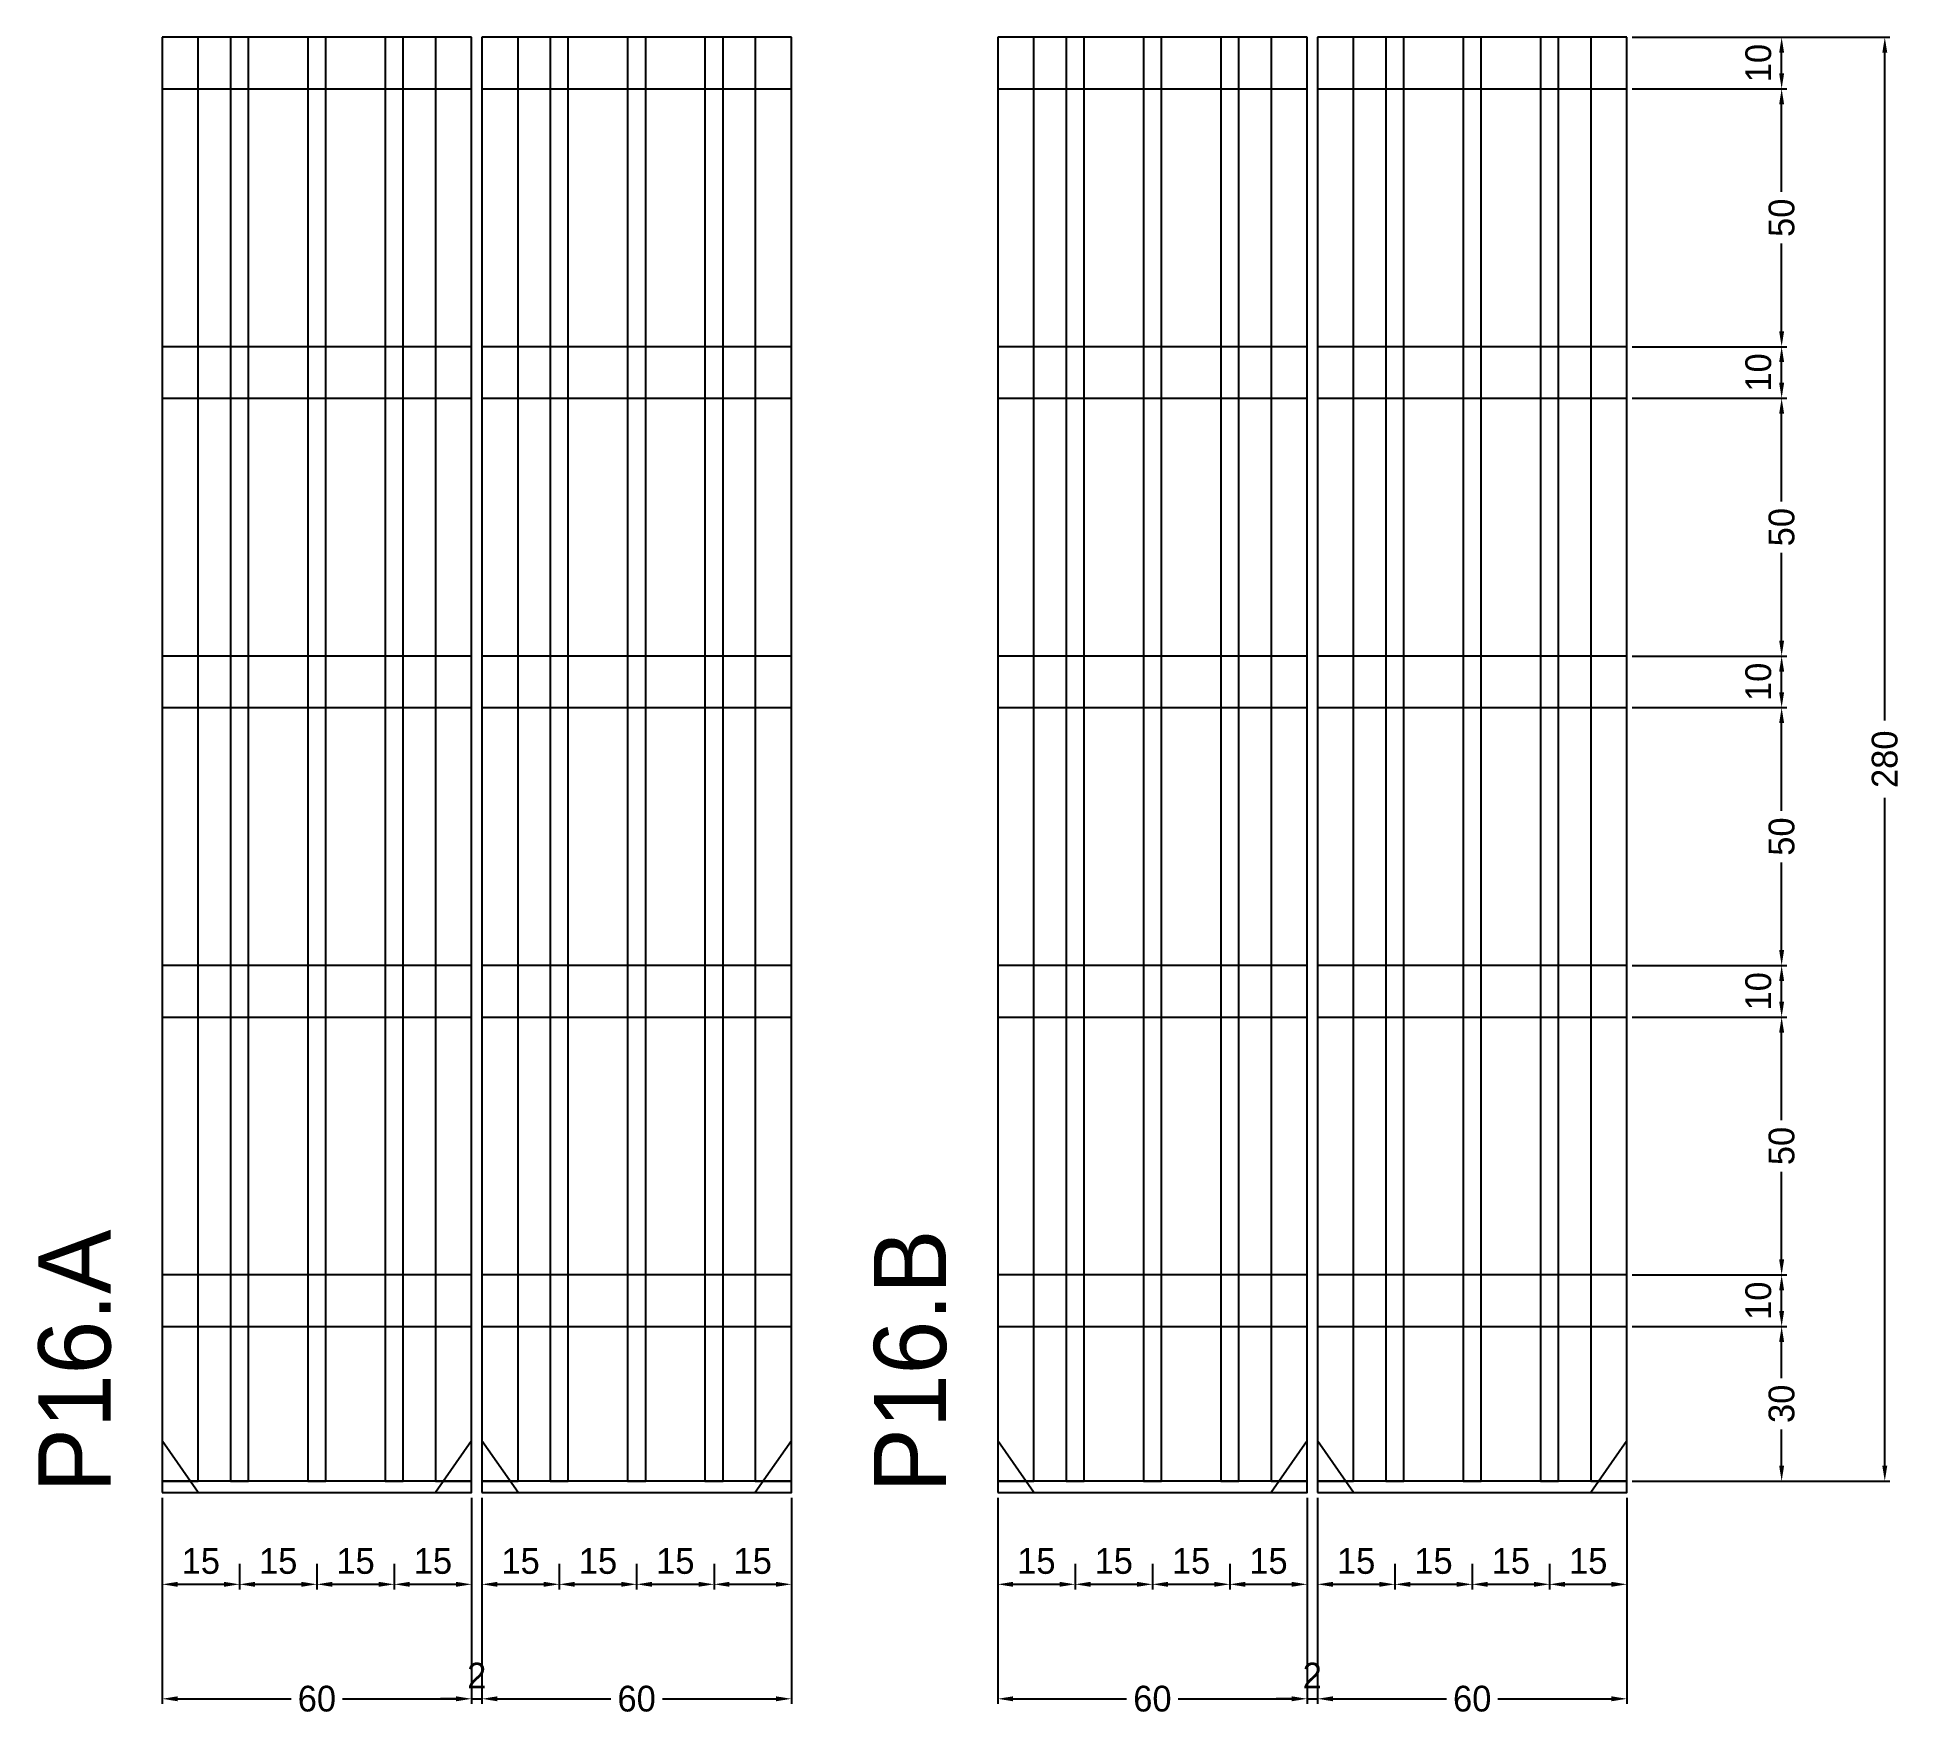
# Model space of a CAD drawing. Header units: centimetres. Extents: x -24 to 337, y -43 to 282.
import ezdxf

# ---------------------------------------------------------------- set-up
doc = ezdxf.new("R2010")
doc.units = ezdxf.units.CM
for name, color, linetype in [('COTA', 241, 'Continuous'), ('NOMENCLATURA', 7, 'Continuous'), ('SARR_2.2x10', 60, 'Continuous'), ('SARR_2.2x7', 40, 'Continuous'), ('SARR_3.5x7', 81, 'Continuous')]:
    doc.layers.add(name, color=color, linetype=linetype)
doc.dimstyles.new('PAINEL-NOVA', dxfattribs={"dimtxt": 5, "dimasz": 3, "dimexe": 1, "dimexo": 1, "dimgap": 1, "dimtad": 1, "dimcen": 2.5, "dimazin": 3, "dimtfac": 1, "dimtmove": 0, "dimatfit": 3})

# ---------------------------------------------------------------- blocks, each defined once
blk = doc.blocks.new('_CLOSEDFILLED')
at = {"color": 0, "linetype": 'BYBLOCK'}
blk.add_solid([(-1, 0.16), (0, 0), (-1, -0.16)], dxfattribs=at)
blk = doc.blocks.new('*D1')
for p, q in [((0, -13.8), (0, -18.8)), ((15, -13.8), (15, -18.8)), ((3, -17.8), (12, -17.8))]:
    blk.add_line(p, q)
at = {"layer": 'Defpoints'}
for p in [(0, -12.8), (15, -12.8), (0, -17.8)]:
    blk.add_point(p, dxfattribs=at)
at = {"layer": 'COTA', "xscale": 3, "yscale": 3, "rotation": 180}
blk.add_blockref('_CLOSEDFILLED', (0, -17.8), dxfattribs=at)
at = {"layer": 'COTA', "xscale": 3, "yscale": 3}
blk.add_blockref('_CLOSEDFILLED', (15, -17.8), dxfattribs=at)
at = {"layer": 'COTA', "insert": (7.5, -13.3), "char_height": 5, "attachment_point": 5}
blk.add_mtext('15', dxfattribs=at)
blk = doc.blocks.new('*D2')
for p, q in [((15, -13.8), (15, -18.8)), ((30, -13.8), (30, -18.8)), ((18, -17.8), (27, -17.8))]:
    blk.add_line(p, q)
at = {"layer": 'Defpoints'}
for p in [(15, -12.8), (30, -12.8), (15, -17.8)]:
    blk.add_point(p, dxfattribs=at)
at = {"layer": 'COTA', "xscale": 3, "yscale": 3, "rotation": 180}
blk.add_blockref('_CLOSEDFILLED', (15, -17.8), dxfattribs=at)
at = {"layer": 'COTA', "xscale": 3, "yscale": 3}
blk.add_blockref('_CLOSEDFILLED', (30, -17.8), dxfattribs=at)
at = {"layer": 'COTA', "insert": (22.5, -13.3), "char_height": 5, "attachment_point": 5}
blk.add_mtext('15', dxfattribs=at)
blk = doc.blocks.new('*D3')
for p, q in [((30, -13.8), (30, -18.8)), ((45, -13.8), (45, -18.8)), ((33, -17.8), (42, -17.8))]:
    blk.add_line(p, q)
at = {"layer": 'Defpoints'}
for p in [(30, -12.8), (45, -12.8), (30, -17.8)]:
    blk.add_point(p, dxfattribs=at)
at = {"layer": 'COTA', "xscale": 3, "yscale": 3, "rotation": 180}
blk.add_blockref('_CLOSEDFILLED', (30, -17.8), dxfattribs=at)
at = {"layer": 'COTA', "xscale": 3, "yscale": 3}
blk.add_blockref('_CLOSEDFILLED', (45, -17.8), dxfattribs=at)
at = {"layer": 'COTA', "insert": (37.5, -13.3), "char_height": 5, "attachment_point": 5}
blk.add_mtext('15', dxfattribs=at)
blk = doc.blocks.new('*D4')
for p, q in [((45, -13.8), (45, -18.8)), ((60, -13.8), (60, -18.8)), ((48, -17.8), (57, -17.8))]:
    blk.add_line(p, q)
at = {"layer": 'Defpoints'}
for p in [(45, -12.8), (60, -12.8), (45, -17.8)]:
    blk.add_point(p, dxfattribs=at)
at = {"layer": 'COTA', "xscale": 3, "yscale": 3, "rotation": 180}
blk.add_blockref('_CLOSEDFILLED', (45, -17.8), dxfattribs=at)
at = {"layer": 'COTA', "xscale": 3, "yscale": 3}
blk.add_blockref('_CLOSEDFILLED', (60, -17.8), dxfattribs=at)
at = {"layer": 'COTA', "insert": (52.5, -13.3), "char_height": 5, "attachment_point": 5}
blk.add_mtext('15', dxfattribs=at)
blk = doc.blocks.new('*D5')
for p, q in [((0, -1), (0, -41)), ((60, -1), (60, -41)), ((3, -40), (25, -40)), ((35, -40), (57, -40))]:
    blk.add_line(p, q)
at = {"layer": 'Defpoints'}
for p in [(0, 0), (60, 0), (0, -40)]:
    blk.add_point(p, dxfattribs=at)
at = {"layer": 'COTA', "xscale": 3, "yscale": 3, "rotation": 180}
blk.add_blockref('_CLOSEDFILLED', (0, -40), dxfattribs=at)
at = {"layer": 'COTA', "xscale": 3, "yscale": 3}
blk.add_blockref('_CLOSEDFILLED', (60, -40), dxfattribs=at)
at = {"layer": 'COTA', "insert": (30, -40), "char_height": 5, "attachment_point": 5}
blk.add_mtext('60', dxfattribs=at)
blk = doc.blocks.new('GRA-E')
at = {"layer": 'SARR_2.2x7'}
blk.add_lwpolyline([(0, 0), (7, 0), (0, 10)], close=True, dxfattribs=at)
blk = doc.blocks.new('GRA-D')
at = {"layer": 'SARR_2.2x7'}
blk.add_lwpolyline([(0, 0), (7, 0), (7, 10)], close=True, dxfattribs=at)
blk = doc.blocks.new('*D7')
for p, q in [((62, -13.8), (62, -18.8)), ((77, -13.8), (77, -18.8)), ((65, -17.8), (74, -17.8))]:
    blk.add_line(p, q)
at = {"layer": 'Defpoints'}
for p in [(62, -12.8), (77, -12.8), (62, -17.8)]:
    blk.add_point(p, dxfattribs=at)
at = {"layer": 'COTA', "xscale": 3, "yscale": 3, "rotation": 180}
blk.add_blockref('_CLOSEDFILLED', (62, -17.8), dxfattribs=at)
at = {"layer": 'COTA', "xscale": 3, "yscale": 3}
blk.add_blockref('_CLOSEDFILLED', (77, -17.8), dxfattribs=at)
at = {"layer": 'COTA', "insert": (69.5, -13.3), "char_height": 5, "attachment_point": 5}
blk.add_mtext('15', dxfattribs=at)
blk = doc.blocks.new('*D8')
for p, q in [((77, -13.8), (77, -18.8)), ((92, -13.8), (92, -18.8)), ((80, -17.8), (89, -17.8))]:
    blk.add_line(p, q)
at = {"layer": 'Defpoints'}
for p in [(77, -12.8), (92, -12.8), (77, -17.8)]:
    blk.add_point(p, dxfattribs=at)
at = {"layer": 'COTA', "xscale": 3, "yscale": 3, "rotation": 180}
blk.add_blockref('_CLOSEDFILLED', (77, -17.8), dxfattribs=at)
at = {"layer": 'COTA', "xscale": 3, "yscale": 3}
blk.add_blockref('_CLOSEDFILLED', (92, -17.8), dxfattribs=at)
at = {"layer": 'COTA', "insert": (84.5, -13.3), "char_height": 5, "attachment_point": 5}
blk.add_mtext('15', dxfattribs=at)
blk = doc.blocks.new('*D9')
for p, q in [((92, -13.8), (92, -18.8)), ((107, -13.8), (107, -18.8)), ((95, -17.8), (104, -17.8))]:
    blk.add_line(p, q)
at = {"layer": 'Defpoints'}
for p in [(92, -12.8), (107, -12.8), (92, -17.8)]:
    blk.add_point(p, dxfattribs=at)
at = {"layer": 'COTA', "xscale": 3, "yscale": 3, "rotation": 180}
blk.add_blockref('_CLOSEDFILLED', (92, -17.8), dxfattribs=at)
at = {"layer": 'COTA', "xscale": 3, "yscale": 3}
blk.add_blockref('_CLOSEDFILLED', (107, -17.8), dxfattribs=at)
at = {"layer": 'COTA', "insert": (99.5, -13.3), "char_height": 5, "attachment_point": 5}
blk.add_mtext('15', dxfattribs=at)
blk = doc.blocks.new('*D10')
for p, q in [((107, -13.8), (107, -18.8)), ((122, -13.8), (122, -18.8)), ((110, -17.8), (119, -17.8))]:
    blk.add_line(p, q)
at = {"layer": 'Defpoints'}
for p in [(107, -12.8), (122, -12.8), (107, -17.8)]:
    blk.add_point(p, dxfattribs=at)
at = {"layer": 'COTA', "xscale": 3, "yscale": 3, "rotation": 180}
blk.add_blockref('_CLOSEDFILLED', (107, -17.8), dxfattribs=at)
at = {"layer": 'COTA', "xscale": 3, "yscale": 3}
blk.add_blockref('_CLOSEDFILLED', (122, -17.8), dxfattribs=at)
at = {"layer": 'COTA', "insert": (114.5, -13.3), "char_height": 5, "attachment_point": 5}
blk.add_mtext('15', dxfattribs=at)
blk = doc.blocks.new('*D11')
for p, q in [((62, -1), (62, -41)), ((122, -1), (122, -41)), ((65, -40), (87, -40)), ((97, -40), (119, -40))]:
    blk.add_line(p, q)
at = {"layer": 'Defpoints'}
for p in [(62, 0), (122, 0), (62, -40)]:
    blk.add_point(p, dxfattribs=at)
at = {"layer": 'COTA', "xscale": 3, "yscale": 3, "rotation": 180}
blk.add_blockref('_CLOSEDFILLED', (62, -40), dxfattribs=at)
at = {"layer": 'COTA', "xscale": 3, "yscale": 3}
blk.add_blockref('_CLOSEDFILLED', (122, -40), dxfattribs=at)
at = {"layer": 'COTA', "insert": (92, -40), "char_height": 5, "attachment_point": 5}
blk.add_mtext('60', dxfattribs=at)
blk = doc.blocks.new('*D12')
for p, q in [((162, -13.8), (162, -18.8)), ((177, -13.8), (177, -18.8)), ((165, -17.8), (174, -17.8))]:
    blk.add_line(p, q)
at = {"layer": 'Defpoints'}
for p in [(162, -12.8), (177, -12.8), (162, -17.8)]:
    blk.add_point(p, dxfattribs=at)
at = {"layer": 'COTA', "xscale": 3, "yscale": 3, "rotation": 180}
blk.add_blockref('_CLOSEDFILLED', (162, -17.8), dxfattribs=at)
at = {"layer": 'COTA', "xscale": 3, "yscale": 3}
blk.add_blockref('_CLOSEDFILLED', (177, -17.8), dxfattribs=at)
at = {"layer": 'COTA', "insert": (169.5, -13.3), "char_height": 5, "attachment_point": 5}
blk.add_mtext('15', dxfattribs=at)
blk = doc.blocks.new('*D13')
for p, q in [((177, -13.8), (177, -18.8)), ((192, -13.8), (192, -18.8)), ((180, -17.8), (189, -17.8))]:
    blk.add_line(p, q)
at = {"layer": 'Defpoints'}
for p in [(177, -12.8), (192, -12.8), (177, -17.8)]:
    blk.add_point(p, dxfattribs=at)
at = {"layer": 'COTA', "xscale": 3, "yscale": 3, "rotation": 180}
blk.add_blockref('_CLOSEDFILLED', (177, -17.8), dxfattribs=at)
at = {"layer": 'COTA', "xscale": 3, "yscale": 3}
blk.add_blockref('_CLOSEDFILLED', (192, -17.8), dxfattribs=at)
at = {"layer": 'COTA', "insert": (184.5, -13.3), "char_height": 5, "attachment_point": 5}
blk.add_mtext('15', dxfattribs=at)
blk = doc.blocks.new('*D14')
for p, q in [((192, -13.8), (192, -18.8)), ((207, -13.8), (207, -18.8)), ((195, -17.8), (204, -17.8))]:
    blk.add_line(p, q)
at = {"layer": 'Defpoints'}
for p in [(192, -12.8), (207, -12.8), (192, -17.8)]:
    blk.add_point(p, dxfattribs=at)
at = {"layer": 'COTA', "xscale": 3, "yscale": 3, "rotation": 180}
blk.add_blockref('_CLOSEDFILLED', (192, -17.8), dxfattribs=at)
at = {"layer": 'COTA', "xscale": 3, "yscale": 3}
blk.add_blockref('_CLOSEDFILLED', (207, -17.8), dxfattribs=at)
at = {"layer": 'COTA', "insert": (199.5, -13.3), "char_height": 5, "attachment_point": 5}
blk.add_mtext('15', dxfattribs=at)
blk = doc.blocks.new('*D15')
for p, q in [((207, -13.8), (207, -18.8)), ((222, -13.8), (222, -18.8)), ((210, -17.8), (219, -17.8))]:
    blk.add_line(p, q)
at = {"layer": 'Defpoints'}
for p in [(207, -12.8), (222, -12.8), (207, -17.8)]:
    blk.add_point(p, dxfattribs=at)
at = {"layer": 'COTA', "xscale": 3, "yscale": 3, "rotation": 180}
blk.add_blockref('_CLOSEDFILLED', (207, -17.8), dxfattribs=at)
at = {"layer": 'COTA', "xscale": 3, "yscale": 3}
blk.add_blockref('_CLOSEDFILLED', (222, -17.8), dxfattribs=at)
at = {"layer": 'COTA', "insert": (214.5, -13.3), "char_height": 5, "attachment_point": 5}
blk.add_mtext('15', dxfattribs=at)
blk = doc.blocks.new('*D16')
for p, q in [((162, -1), (162, -41)), ((222, -1), (222, -41)), ((165, -40), (187, -40)), ((197, -40), (219, -40))]:
    blk.add_line(p, q)
at = {"layer": 'Defpoints'}
for p in [(162, 0), (222, 0), (162, -40)]:
    blk.add_point(p, dxfattribs=at)
at = {"layer": 'COTA', "xscale": 3, "yscale": 3, "rotation": 180}
blk.add_blockref('_CLOSEDFILLED', (162, -40), dxfattribs=at)
at = {"layer": 'COTA', "xscale": 3, "yscale": 3}
blk.add_blockref('_CLOSEDFILLED', (222, -40), dxfattribs=at)
at = {"layer": 'COTA', "insert": (192, -40), "char_height": 5, "attachment_point": 5}
blk.add_mtext('60', dxfattribs=at)
blk = doc.blocks.new('*D18')
for p, q in [((224, -13.8), (224, -18.8)), ((239, -13.8), (239, -18.8)), ((227, -17.8), (236, -17.8))]:
    blk.add_line(p, q)
at = {"layer": 'Defpoints'}
for p in [(224, -12.8), (239, -12.8), (224, -17.8)]:
    blk.add_point(p, dxfattribs=at)
at = {"layer": 'COTA', "xscale": 3, "yscale": 3, "rotation": 180}
blk.add_blockref('_CLOSEDFILLED', (224, -17.8), dxfattribs=at)
at = {"layer": 'COTA', "xscale": 3, "yscale": 3}
blk.add_blockref('_CLOSEDFILLED', (239, -17.8), dxfattribs=at)
at = {"layer": 'COTA', "insert": (231.5, -13.3), "char_height": 5, "attachment_point": 5}
blk.add_mtext('15', dxfattribs=at)
blk = doc.blocks.new('*D19')
for p, q in [((239, -13.8), (239, -18.8)), ((254, -13.8), (254, -18.8)), ((242, -17.8), (251, -17.8))]:
    blk.add_line(p, q)
at = {"layer": 'Defpoints'}
for p in [(239, -12.8), (254, -12.8), (239, -17.8)]:
    blk.add_point(p, dxfattribs=at)
at = {"layer": 'COTA', "xscale": 3, "yscale": 3, "rotation": 180}
blk.add_blockref('_CLOSEDFILLED', (239, -17.8), dxfattribs=at)
at = {"layer": 'COTA', "xscale": 3, "yscale": 3}
blk.add_blockref('_CLOSEDFILLED', (254, -17.8), dxfattribs=at)
at = {"layer": 'COTA', "insert": (246.5, -13.3), "char_height": 5, "attachment_point": 5}
blk.add_mtext('15', dxfattribs=at)
blk = doc.blocks.new('*D20')
for p, q in [((254, -13.8), (254, -18.8)), ((269, -13.8), (269, -18.8)), ((257, -17.8), (266, -17.8))]:
    blk.add_line(p, q)
at = {"layer": 'Defpoints'}
for p in [(254, -12.8), (269, -12.8), (254, -17.8)]:
    blk.add_point(p, dxfattribs=at)
at = {"layer": 'COTA', "xscale": 3, "yscale": 3, "rotation": 180}
blk.add_blockref('_CLOSEDFILLED', (254, -17.8), dxfattribs=at)
at = {"layer": 'COTA', "xscale": 3, "yscale": 3}
blk.add_blockref('_CLOSEDFILLED', (269, -17.8), dxfattribs=at)
at = {"layer": 'COTA', "insert": (261.5, -13.3), "char_height": 5, "attachment_point": 5}
blk.add_mtext('15', dxfattribs=at)
blk = doc.blocks.new('*D21')
for p, q in [((269, -13.8), (269, -18.8)), ((284, -13.8), (284, -18.8)), ((272, -17.8), (281, -17.8))]:
    blk.add_line(p, q)
at = {"layer": 'Defpoints'}
for p in [(269, -12.8), (284, -12.8), (269, -17.8)]:
    blk.add_point(p, dxfattribs=at)
at = {"layer": 'COTA', "xscale": 3, "yscale": 3, "rotation": 180}
blk.add_blockref('_CLOSEDFILLED', (269, -17.8), dxfattribs=at)
at = {"layer": 'COTA', "xscale": 3, "yscale": 3}
blk.add_blockref('_CLOSEDFILLED', (284, -17.8), dxfattribs=at)
at = {"layer": 'COTA', "insert": (276.5, -13.3), "char_height": 5, "attachment_point": 5}
blk.add_mtext('15', dxfattribs=at)
blk = doc.blocks.new('*D22')
for p, q in [((224, -1), (224, -41)), ((284, -1), (284, -41)), ((227, -40), (249, -40)), ((259, -40), (281, -40))]:
    blk.add_line(p, q)
at = {"layer": 'Defpoints'}
for p in [(224, 0), (284, 0), (224, -40)]:
    blk.add_point(p, dxfattribs=at)
at = {"layer": 'COTA', "xscale": 3, "yscale": 3, "rotation": 180}
blk.add_blockref('_CLOSEDFILLED', (224, -40), dxfattribs=at)
at = {"layer": 'COTA', "xscale": 3, "yscale": 3}
blk.add_blockref('_CLOSEDFILLED', (284, -40), dxfattribs=at)
at = {"layer": 'COTA', "insert": (254, -40), "char_height": 5, "attachment_point": 5}
blk.add_mtext('60', dxfattribs=at)
blk = doc.blocks.new('*D23')
for p, q in [((285, 282.2), (335, 282.2)), ((334, 149.7), (334, 279.2)), ((334, 5.2), (334, 134.7)), ((285, 2.2), (335, 2.2))]:
    blk.add_line(p, q)
at = {"layer": 'Defpoints'}
for p in [(284, 282.2), (284, 2.2), (334, 2.2)]:
    blk.add_point(p, dxfattribs=at)
at = {"layer": 'COTA', "xscale": 3, "yscale": 3}
for p, rotation in [((334, 282.2), 90), ((334, 2.2), 270)]:
    blk.add_blockref('_CLOSEDFILLED', p, dxfattribs=dict(at, rotation=rotation))
at = {"layer": 'COTA', "insert": (334, 142.2), "char_height": 5, "attachment_point": 5, "rotation": 90}
blk.add_mtext('280', dxfattribs=at)
blk = doc.blocks.new('*D24')
for p, q in [((285, 32.2), (315, 32.2)), ((314, 22.2), (314, 29.2)), ((314, 5.2), (314, 12.2)), ((285, 2.2), (315, 2.2))]:
    blk.add_line(p, q)
at = {"layer": 'Defpoints'}
for p in [(284, 32.2), (284, 2.2), (314, 2.2)]:
    blk.add_point(p, dxfattribs=at)
at = {"layer": 'COTA', "xscale": 3, "yscale": 3}
for p, rotation in [((314, 32.2), 90), ((314, 2.2), 270)]:
    blk.add_blockref('_CLOSEDFILLED', p, dxfattribs=dict(at, rotation=rotation))
at = {"layer": 'COTA', "insert": (314, 17.2), "char_height": 5, "attachment_point": 5, "rotation": 90}
blk.add_mtext('30', dxfattribs=at)
blk = doc.blocks.new('*D25')
for p, q in [((285, 42.2), (315, 42.2)), ((314, 35.2), (314, 39.2)), ((285, 32.2), (315, 32.2))]:
    blk.add_line(p, q)
at = {"layer": 'Defpoints'}
for p in [(284, 42.2), (284, 32.2), (314, 32.2)]:
    blk.add_point(p, dxfattribs=at)
at = {"layer": 'COTA', "xscale": 3, "yscale": 3}
for p, rotation in [((314, 42.2), 90), ((314, 32.2), 270)]:
    blk.add_blockref('_CLOSEDFILLED', p, dxfattribs=dict(at, rotation=rotation))
at = {"layer": 'COTA', "insert": (309.5, 37.2), "char_height": 5, "attachment_point": 5, "rotation": 90}
blk.add_mtext('10', dxfattribs=at)
blk = doc.blocks.new('*D26')
for p, q in [((285, 92.2), (315, 92.2)), ((314, 72.2), (314, 89.2)), ((314, 45.2), (314, 62.2)), ((285, 42.2), (315, 42.2))]:
    blk.add_line(p, q)
at = {"layer": 'Defpoints'}
for p in [(284, 92.2), (284, 42.2), (314, 42.2)]:
    blk.add_point(p, dxfattribs=at)
at = {"layer": 'COTA', "xscale": 3, "yscale": 3}
for p, rotation in [((314, 92.2), 90), ((314, 42.2), 270)]:
    blk.add_blockref('_CLOSEDFILLED', p, dxfattribs=dict(at, rotation=rotation))
at = {"layer": 'COTA', "insert": (314, 67.2), "char_height": 5, "attachment_point": 5, "rotation": 90}
blk.add_mtext('50', dxfattribs=at)
blk = doc.blocks.new('*D27')
for p, q in [((285, 102.2), (315, 102.2)), ((314, 95.2), (314, 99.2)), ((285, 92.2), (315, 92.2))]:
    blk.add_line(p, q)
at = {"layer": 'Defpoints'}
for p in [(284, 102.2), (284, 92.2), (314, 92.2)]:
    blk.add_point(p, dxfattribs=at)
at = {"layer": 'COTA', "xscale": 3, "yscale": 3}
for p, rotation in [((314, 102.2), 90), ((314, 92.2), 270)]:
    blk.add_blockref('_CLOSEDFILLED', p, dxfattribs=dict(at, rotation=rotation))
at = {"layer": 'COTA', "insert": (309.5, 97.2), "char_height": 5, "attachment_point": 5, "rotation": 90}
blk.add_mtext('10', dxfattribs=at)
blk = doc.blocks.new('*D28')
for p, q in [((285, 152.2), (315, 152.2)), ((314, 132.2), (314, 149.2)), ((314, 105.2), (314, 122.2)), ((285, 102.2), (315, 102.2))]:
    blk.add_line(p, q)
at = {"layer": 'Defpoints'}
for p in [(284, 152.2), (284, 102.2), (314, 102.2)]:
    blk.add_point(p, dxfattribs=at)
at = {"layer": 'COTA', "xscale": 3, "yscale": 3}
for p, rotation in [((314, 152.2), 90), ((314, 102.2), 270)]:
    blk.add_blockref('_CLOSEDFILLED', p, dxfattribs=dict(at, rotation=rotation))
at = {"layer": 'COTA', "insert": (314, 127.2), "char_height": 5, "attachment_point": 5, "rotation": 90}
blk.add_mtext('50', dxfattribs=at)
blk = doc.blocks.new('*D29')
for p, q in [((285, 162.2), (315, 162.2)), ((314, 155.2), (314, 159.2)), ((285, 152.2), (315, 152.2))]:
    blk.add_line(p, q)
at = {"layer": 'Defpoints'}
for p in [(284, 162.2), (284, 152.2), (314, 152.2)]:
    blk.add_point(p, dxfattribs=at)
at = {"layer": 'COTA', "xscale": 3, "yscale": 3}
for p, rotation in [((314, 162.2), 90), ((314, 152.2), 270)]:
    blk.add_blockref('_CLOSEDFILLED', p, dxfattribs=dict(at, rotation=rotation))
at = {"layer": 'COTA', "insert": (309.5, 157.2), "char_height": 5, "attachment_point": 5, "rotation": 90}
blk.add_mtext('10', dxfattribs=at)
blk = doc.blocks.new('*D30')
for p, q in [((285, 212.2), (315, 212.2)), ((314, 192.2), (314, 209.2)), ((314, 165.2), (314, 182.2)), ((285, 162.2), (315, 162.2))]:
    blk.add_line(p, q)
at = {"layer": 'Defpoints'}
for p in [(284, 212.2), (284, 162.2), (314, 162.2)]:
    blk.add_point(p, dxfattribs=at)
at = {"layer": 'COTA', "xscale": 3, "yscale": 3}
for p, rotation in [((314, 212.2), 90), ((314, 162.2), 270)]:
    blk.add_blockref('_CLOSEDFILLED', p, dxfattribs=dict(at, rotation=rotation))
at = {"layer": 'COTA', "insert": (314, 187.2), "char_height": 5, "attachment_point": 5, "rotation": 90}
blk.add_mtext('50', dxfattribs=at)
blk = doc.blocks.new('*D31')
for p, q in [((285, 222.2), (315, 222.2)), ((314, 215.2), (314, 219.2)), ((285, 212.2), (315, 212.2))]:
    blk.add_line(p, q)
at = {"layer": 'Defpoints'}
for p in [(284, 222.2), (284, 212.2), (314, 212.2)]:
    blk.add_point(p, dxfattribs=at)
at = {"layer": 'COTA', "xscale": 3, "yscale": 3}
for p, rotation in [((314, 222.2), 90), ((314, 212.2), 270)]:
    blk.add_blockref('_CLOSEDFILLED', p, dxfattribs=dict(at, rotation=rotation))
at = {"layer": 'COTA', "insert": (309.5, 217.2), "char_height": 5, "attachment_point": 5, "rotation": 90}
blk.add_mtext('10', dxfattribs=at)
blk = doc.blocks.new('*D32')
for p, q in [((285, 272.2), (315, 272.2)), ((314, 252.2), (314, 269.2)), ((314, 225.2), (314, 242.2)), ((285, 222.2), (315, 222.2))]:
    blk.add_line(p, q)
at = {"layer": 'Defpoints'}
for p in [(284, 272.2), (284, 222.2), (314, 222.2)]:
    blk.add_point(p, dxfattribs=at)
at = {"layer": 'COTA', "xscale": 3, "yscale": 3}
for p, rotation in [((314, 272.2), 90), ((314, 222.2), 270)]:
    blk.add_blockref('_CLOSEDFILLED', p, dxfattribs=dict(at, rotation=rotation))
at = {"layer": 'COTA', "insert": (314, 247.2), "char_height": 5, "attachment_point": 5, "rotation": 90}
blk.add_mtext('50', dxfattribs=at)
blk = doc.blocks.new('*D33')
for p, q in [((285, 282.2), (315, 282.2)), ((314, 275.2), (314, 279.2)), ((285, 272.2), (315, 272.2))]:
    blk.add_line(p, q)
at = {"layer": 'Defpoints'}
for p in [(284, 282.2), (284, 272.2), (314, 272.2)]:
    blk.add_point(p, dxfattribs=at)
at = {"layer": 'COTA', "xscale": 3, "yscale": 3}
for p, rotation in [((314, 282.2), 90), ((314, 272.2), 270)]:
    blk.add_blockref('_CLOSEDFILLED', p, dxfattribs=dict(at, rotation=rotation))
at = {"layer": 'COTA', "insert": (309.5, 277.2), "char_height": 5, "attachment_point": 5, "rotation": 90}
blk.add_mtext('10', dxfattribs=at)

msp = doc.modelspace()

# ---------------------------------------------------------------- linework, layer by layer
at = {"layer": 'SARR_2.2x10'}
for p, q in [((60, 282.2), (0, 282.2)), ((0, 282.2), (0, 272.2)), ((60, 272.2), (60, 282.2)), ((122, 282.2), (62, 282.2)), ((62, 282.2), (62, 272.2)), ((122, 272.2), (122, 282.2)), ((222, 282.2), (162, 282.2)), ((162, 282.2), (162, 272.2)), ((222, 272.2), (222, 282.2)), ((284, 282.2), (224, 282.2)), ((224, 282.2), (224, 272.2)), ((284, 272.2), (284, 282.2)), ((0, 272.2), (60, 272.2)), ((62, 272.2), (122, 272.2)), ((162, 272.2), (222, 272.2)), ((224, 272.2), (284, 272.2)), ((60, 222.2), (0, 222.2)), ((0, 222.2), (0, 212.2)), ((60, 212.2), (60, 222.2)), ((122, 222.2), (62, 222.2)), ((62, 222.2), (62, 212.2)), ((122, 212.2), (122, 222.2)), ((222, 222.2), (162, 222.2)), ((162, 222.2), (162, 212.2)), ((222, 212.2), (222, 222.2)), ((284, 222.2), (224, 222.2)), ((224, 222.2), (224, 212.2)), ((284, 212.2), (284, 222.2)), ((0, 212.2), (60, 212.2)), ((62, 212.2), (122, 212.2)), ((162, 212.2), (222, 212.2)), ((224, 212.2), (284, 212.2)), ((60, 162.2), (0, 162.2)), ((0, 162.2), (0, 152.2)), ((60, 152.2), (60, 162.2)), ((122, 162.2), (62, 162.2)), ((62, 162.2), (62, 152.2)), ((122, 152.2), (122, 162.2)), ((222, 162.2), (162, 162.2)), ((162, 162.2), (162, 152.2)), ((222, 152.2), (222, 162.2)), ((284, 162.2), (224, 162.2)), ((224, 162.2), (224, 152.2)), ((284, 152.2), (284, 162.2)), ((0, 152.2), (60, 152.2)), ((62, 152.2), (122, 152.2)), ((162, 152.2), (222, 152.2)), ((224, 152.2), (284, 152.2)), ((60, 102.2), (0, 102.2)), ((0, 102.2), (0, 92.2)), ((60, 92.2), (60, 102.2)), ((122, 102.2), (62, 102.2)), ((62, 102.2), (62, 92.2)), ((122, 92.2), (122, 102.2)), ((222, 102.2), (162, 102.2)), ((162, 102.2), (162, 92.2)), ((222, 92.2), (222, 102.2)), ((284, 102.2), (224, 102.2)), ((224, 102.2), (224, 92.2)), ((284, 92.2), (284, 102.2)), ((0, 92.2), (60, 92.2)), ((62, 92.2), (122, 92.2)), ((162, 92.2), (222, 92.2)), ((224, 92.2), (284, 92.2)), ((60, 42.2), (0, 42.2)), ((0, 42.2), (0, 32.2)), ((60, 32.2), (60, 42.2)), ((122, 42.2), (62, 42.2)), ((62, 42.2), (62, 32.2)), ((122, 32.2), (122, 42.2)), ((222, 42.2), (162, 42.2)), ((162, 42.2), (162, 32.2)), ((222, 32.2), (222, 42.2)), ((284, 42.2), (224, 42.2)), ((224, 42.2), (224, 32.2)), ((284, 32.2), (284, 42.2)), ((0, 32.2), (60, 32.2)), ((62, 32.2), (122, 32.2)), ((162, 32.2), (222, 32.2)), ((224, 32.2), (284, 32.2))]:
    msp.add_line(p, q, dxfattribs=at)
at = {"layer": 'SARR_2.2x7'}
for p, q in [((7, 282.2), (0, 282.2)), ((0, 282.2), (0, 2.2)), ((7, 2.2), (7, 282.2)), ((60, 282.2), (53, 282.2)), ((53, 282.2), (53, 2.2)), ((60, 2.2), (60, 282.2)), ((69, 282.2), (62, 282.2)), ((62, 282.2), (62, 2.2)), ((69, 2.2), (69, 282.2)), ((122, 282.2), (115, 282.2)), ((115, 282.2), (115, 2.2)), ((122, 2.2), (122, 282.2)), ((169, 282.2), (162, 282.2)), ((162, 282.2), (162, 2.2)), ((169, 2.2), (169, 282.2)), ((222, 282.2), (215, 282.2)), ((215, 282.2), (215, 2.2)), ((222, 2.2), (222, 282.2)), ((231, 282.2), (224, 282.2)), ((224, 282.2), (224, 2.2)), ((231, 2.2), (231, 282.2)), ((284, 282.2), (277, 282.2)), ((277, 282.2), (277, 2.2)), ((284, 2.2), (284, 282.2)), ((60, 2.2), (0, 2.2)), ((0, 2.2), (0, 0)), ((0, 2.2), (7, 2.2)), ((0, 0), (60, 0)), ((53, 2.2), (60, 2.2)), ((60, 0), (60, 2.2)), ((122, 2.2), (62, 2.2)), ((62, 2.2), (62, 0)), ((62, 2.2), (69, 2.2)), ((62, 0), (122, 0)), ((115, 2.2), (122, 2.2)), ((122, 0), (122, 2.2)), ((222, 2.2), (162, 2.2)), ((162, 2.2), (162, 0)), ((162, 2.2), (169, 2.2)), ((162, 0), (222, 0)), ((215, 2.2), (222, 2.2)), ((222, 0), (222, 2.2)), ((284, 2.2), (224, 2.2)), ((224, 2.2), (224, 0)), ((224, 2.2), (231, 2.2)), ((224, 0), (284, 0)), ((277, 2.2), (284, 2.2)), ((284, 0), (284, 2.2))]:
    msp.add_line(p, q, dxfattribs=at)
at = {"layer": 'SARR_3.5x7'}
for p, q in [((16.75, 282.2), (13.25, 282.2)), ((13.25, 282.2), (13.25, 2.2)), ((16.75, 2.2), (16.75, 282.2)), ((31.75, 282.2), (28.25, 282.2)), ((28.25, 282.2), (28.25, 2.2)), ((31.75, 2.2), (31.75, 282.2)), ((46.75, 282.2), (43.25, 282.2)), ((43.25, 282.2), (43.25, 2.2)), ((46.75, 2.2), (46.75, 282.2)), ((78.75, 282.2), (75.25, 282.2)), ((75.25, 282.2), (75.25, 2.2)), ((78.75, 2.2), (78.75, 282.2)), ((93.75, 282.2), (90.25, 282.2)), ((90.25, 282.2), (90.25, 2.2)), ((93.75, 2.2), (93.75, 282.2)), ((108.75, 282.2), (105.25, 282.2)), ((105.25, 282.2), (105.25, 2.2)), ((108.75, 2.2), (108.75, 282.2)), ((178.75, 282.2), (175.25, 282.2)), ((175.25, 282.2), (175.25, 2.2)), ((178.75, 2.2), (178.75, 282.2)), ((193.75, 282.2), (190.25, 282.2)), ((190.25, 282.2), (190.25, 2.2)), ((193.75, 2.2), (193.75, 282.2)), ((208.75, 282.2), (205.25, 282.2)), ((205.25, 282.2), (205.25, 2.2)), ((208.75, 2.2), (208.75, 282.2)), ((240.75, 282.2), (237.25, 282.2)), ((237.25, 282.2), (237.25, 2.2)), ((240.75, 2.2), (240.75, 282.2)), ((255.75, 282.2), (252.25, 282.2)), ((252.25, 282.2), (252.25, 2.2)), ((255.75, 2.2), (255.75, 282.2)), ((270.75, 282.2), (267.25, 282.2)), ((267.25, 282.2), (267.25, 2.2)), ((270.75, 2.2), (270.75, 282.2)), ((13.25, 2.2), (16.75, 2.2)), ((28.25, 2.2), (31.75, 2.2)), ((43.25, 2.2), (46.75, 2.2)), ((75.25, 2.2), (78.75, 2.2)), ((90.25, 2.2), (93.75, 2.2)), ((105.25, 2.2), (108.75, 2.2)), ((175.25, 2.2), (178.75, 2.2)), ((190.25, 2.2), (193.75, 2.2)), ((205.25, 2.2), (208.75, 2.2)), ((237.25, 2.2), (240.75, 2.2)), ((252.25, 2.2), (255.75, 2.2)), ((267.25, 2.2), (270.75, 2.2))]:
    msp.add_line(p, q, dxfattribs=at)

# ---------------------------------------------------------------- block references
at = {"layer": 'SARR_2.2x7'}
for name, p in [('GRA-E', (0, 0)), ('GRA-D', (53, 0)), ('GRA-E', (62, 0)), ('GRA-D', (115, 0)), ('GRA-E', (162, 0)), ('GRA-D', (215, 0)), ('GRA-E', (224, 0)), ('GRA-D', (277, 0))]:
    msp.add_blockref(name, p, dxfattribs=at)

# ---------------------------------------------------------------- texts
at = {"layer": 'NOMENCLATURA'}
for s, p in [('P16.A', (-10, 0)), ('P16.B', (152, 0))]:
    msp.add_text(s, height=14, rotation=90, dxfattribs=at).set_placement(p)

# ---------------------------------------------------------------- dimensions: what is measured, and where the dimension line sits
at = {"layer": 'COTA'}
for base, p1, p2, picture, middle in [((334, 2.2), (284, 2.2), (284, 282.2), '*D23', (334, 142.2)), ((314, 272.2), (284, 272.2), (284, 282.2), '*D33', (309.5, 277.2)), ((314, 222.2), (284, 222.2), (284, 272.2), '*D32', (314, 247.2)), ((314, 212.2), (284, 212.2), (284, 222.2), '*D31', (309.5, 217.2)), ((314, 162.2), (284, 162.2), (284, 212.2), '*D30', (314, 187.2)), ((314, 152.2), (284, 152.2), (284, 162.2), '*D29', (309.5, 157.2)), ((314, 102.2), (284, 102.2), (284, 152.2), '*D28', (314, 127.2)), ((314, 92.2), (284, 92.2), (284, 102.2), '*D27', (309.5, 97.2)), ((314, 42.2), (284, 42.2), (284, 92.2), '*D26', (314, 67.2)), ((314, 32.2), (284, 32.2), (284, 42.2), '*D25', (309.5, 37.2)), ((314, 2.2), (284, 2.2), (284, 32.2), '*D24', (314, 17.2))]:
    dim = msp.add_linear_dim(base=base, p1=p1, p2=p2, angle=90, dimstyle='PAINEL-NOVA', dxfattribs=at)
    dim.commit()
    dim.dimension.update_dxf_attribs({"geometry": picture, "text_midpoint": middle})
for base, p1, p2, picture, middle in [((0, -40), (0, 0), (60, 0), '*D5', (30, -40)), ((62, -40), (62, 0), (122, 0), '*D11', (92, -40)), ((162, -40), (162, 0), (222, 0), '*D16', (192, -40)), ((224, -40), (224, 0), (284, 0), '*D22', (254, -40)), ((0, -17.8), (0, -12.8), (15, -12.8), '*D1', (7.5, -13.3)), ((15, -17.8), (15, -12.8), (30, -12.8), '*D2', (22.5, -13.3)), ((30, -17.8), (30, -12.8), (45, -12.8), '*D3', (37.5, -13.3)), ((45, -17.8), (45, -12.8), (60, -12.8), '*D4', (52.5, -13.3)), ((62, -17.8), (62, -12.8), (77, -12.8), '*D7', (69.5, -13.3)), ((77, -17.8), (77, -12.8), (92, -12.8), '*D8', (84.5, -13.3)), ((92, -17.8), (92, -12.8), (107, -12.8), '*D9', (99.5, -13.3)), ((107, -17.8), (107, -12.8), (122, -12.8), '*D10', (114.5, -13.3)), ((162, -17.8), (162, -12.8), (177, -12.8), '*D12', (169.5, -13.3)), ((177, -17.8), (177, -12.8), (192, -12.8), '*D13', (184.5, -13.3)), ((192, -17.8), (192, -12.8), (207, -12.8), '*D14', (199.5, -13.3)), ((207, -17.8), (207, -12.8), (222, -12.8), '*D15', (214.5, -13.3)), ((224, -17.8), (224, -12.8), (239, -12.8), '*D18', (231.5, -13.3)), ((239, -17.8), (239, -12.8), (254, -12.8), '*D19', (246.5, -13.3)), ((254, -17.8), (254, -12.8), (269, -12.8), '*D20', (261.5, -13.3)), ((269, -17.8), (269, -12.8), (284, -12.8), '*D21', (276.5, -13.3))]:
    dim = msp.add_linear_dim(base=base, p1=p1, p2=p2, dimstyle='PAINEL-NOVA', dxfattribs=at)
    dim.commit()
    dim.dimension.update_dxf_attribs({"geometry": picture, "text_midpoint": middle})
for base, p1, p2 in [((60, -40), (60, 0), (62, 0)), ((222, -40), (222, 0), (224, 0))]:
    msp.add_linear_dim(base=base, p1=p1, p2=p2, dimstyle='PAINEL-NOVA', dxfattribs=at).render()

doc.saveas('drawing.dxf')
